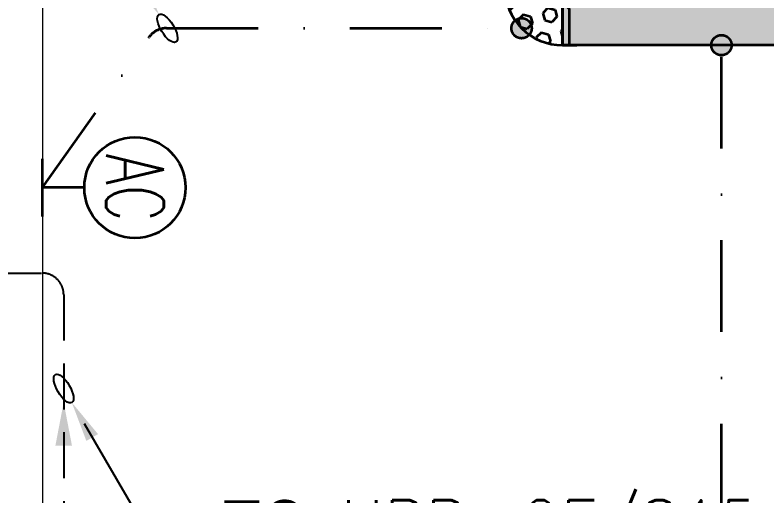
# Model space of a CAD drawing. Header units: inches. Extents: x -12418 to 242017, y -29325 to 19878.
# Drawn here: x 35955 to 38558, y -8708 to -7043 of the extents above; entities that cross this region are included whole.
import ezdxf
from ezdxf import colors
from ezdxf.entities.mleader import LeaderData, LeaderLine
from ezdxf.enums import TextEntityAlignment as Align
from ezdxf.math import Vec2, Vec3

# ---------------------------------------------------------------- set-up
doc = ezdxf.new("R2010")
doc.units = ezdxf.units.IN
doc.header["$LTSCALE"] = 25
doc.header["$MEASUREMENT"] = 0
doc.linetypes.add('DASHDOT', pattern=[25.4, 12.7, -6.35, 0, -6.35])
doc.linetypes.add('HIDDEN', pattern=[9.525, 6.35, -3.175])
doc.layers.get('0').update_dxf_attribs({"color": 8})
for name, color, linetype, lineweight in [('00-Ground Floor$0$Walls', 251, 'Continuous', 5), ('E-LITE-CIRC', 6, 'Continuous', 25), ('E-LITE-CLNG-CNDT', 6, 'DASHDOT', 35), ('E-POWR-CIRC-NUMB', 6, 'Continuous', 25), ('E-POWR-CLNG-CNDT', 6, 'DASHDOT', 35), ('E-POWR-FLOR-CNDT', 6, 'HIDDEN', 25), ('E-POWR-FLOR-CNDT @ 100', 6, 'HIDDEN', 25), ('E-POWR-WALL @ 100', 4, 'Continuous', 35), ('T-CABL-TRAY', 60, 'Continuous', 35)]:
    doc.layers.add(name, color=color, linetype=linetype, lineweight=lineweight)
doc.layers.add('E-POWR-IDEN', color=101, linetype='Continuous')
doc.styles.add('DC_Simplex', font='SIMPLEX.shx', dxfattribs={"width": 0.7})

# ---------------------------------------------------------------- blocks, each defined once
blk = doc.blocks.new('00-Ground Floor')
at = {"layer": '00-Ground Floor$0$Walls'}
blk.add_line((36049.5, -2747.4, 0), (36049.5, -12867.4, 0), dxfattribs=at)
blk = doc.blocks.new('*U12')
blk.add_hatch(color=256).paths.add_polyline_path([(-0.287, 0), (0, -1.5), (0.287, 0)])
blk = doc.blocks.new('ARR0W')
at = {"color": 45}
blk.add_ellipse((0, 0), major_axis=(0.4, 0), ratio=0.4, dxfattribs=at)
at = {"color": 45, "ltscale": 0.5}
blk.add_solid([(-1.4, 0.167), (-0.4, 0), (-1.4, -0.167)], dxfattribs=at)
blk = doc.blocks.new('*U34')
for p, q in [((0, -1), (0, 1)), ((1.45, 0), (0, 0))]:
    blk.add_line(p, q)
blk.add_circle((3.2, 0), 1.75)
at = {"layer": 'E-POWR-CIRC-NUMB', "style": 'DC_Simplex', "width": 0.7, "flags": 8}
blk.add_attdef('CIRCUIT', (3.364, 5.671), '', height=2, rotation=360, dxfattribs=at)
at = {"layer": 'E-POWR-IDEN', "style": 'DC_Simplex', "width": 0.7, "flags": 8}
blk.add_attdef('TYPE', text='', height=2, rotation=270, dxfattribs=at).set_placement((3.2, 0), align=Align.MIDDLE_CENTER)
blk = doc.blocks.new('*U45')
h = blk.add_hatch()
h.set_pattern_fill('HEX', color=253, scale=8, angle=45, style=0)
h.set_pattern_definition([(45, (-3354.247, 1022.73), (-31.1085, 31.1085), [25.4, -50.8]), (165, (-3354.247, 1022.73), (-11.3865, -42.49503), [25.4, -50.8]), (105, (-3336.287, 1040.69), (-42.49503, -11.3865), [25.4, -50.8])])
edge = h.paths.add_edge_path()
edge.add_arc((0, -50), 200, 360, 450)
edge.add_line((0, 150), (0, 0))
edge.add_line((0, 0), (50, -50))
edge.add_line((50, -50), (200, -50))
at = {"color": 0}
for p, q in [((0, 150), (-50, 150)), ((0, 0), (-50, 0)), ((0, 0), (50, -50)), ((50, -50), (50, -100)), ((200, -50), (200, -100))]:
    blk.add_line(p, q, dxfattribs=at)
at = {"color": 253}
for p, q in [((-25, 150), (-25, 25)), ((0, 150), (0, 0)), ((0, 0), (-25, 25)), ((50, -50), (200, -50)), ((50, -50), (75, -75)), ((75, -75), (200, -75))]:
    blk.add_line(p, q, dxfattribs=at)
at = {"color": 0}
blk.add_arc((0, -50), 200, 360, 90, dxfattribs=at)
blk = doc.blocks.new('*U46')
at = {"lineweight": 0}
h = blk.add_hatch(dxfattribs=at)
h.set_pattern_fill('HEX', color=253, scale=8, angle=90, style=0)
h.set_pattern_definition([(90, (5e-10, 4813.436), (-43.99409, 2e-12), [25.4, -50.8]), (210, (5e-10, 4813.436), (21.99705, -38.1), [25.4, -50.8]), (150, (5e-10, 4838.836), (-21.99705, -38.1), [25.4, -50.8])])
h.paths.add_polyline_path([(0, -8633.4), (150, -8633.4), (150, 0), (0, 0)])
at = {"color": 0}
for p in [(150, 0), (0, -8633.4)]:
    blk.add_line(p, (150, -8633.4), dxfattribs=at)
blk = doc.blocks.new('A$C767e6835')
at = {"layer": 'T-CABL-TRAY', "linetype": 'Continuous'}
for name, p, rotation in [('*U45', (17750, -4150, 0), 180), ('*U46', (26383.4, -4150), 270)]:
    blk.add_blockref(name, p, dxfattribs=dict(at, rotation=rotation))

msp = doc.modelspace()

# ---------------------------------------------------------------- hatches: boundary and pattern name
at = {"layer": 'E-POWR-CLNG-CNDT'}
h = msp.add_hatch(color=256, dxfattribs=at)
h.dxf.hatch_style = 1
h.paths.add_polyline_path([(37673.1, -7088.8, 1), (37743.1, -7088.8, 1)])
h = msp.add_hatch(color=256, dxfattribs=at)
h.dxf.hatch_style = 1
h.paths.add_polyline_path([(38365, -7147.4, 1), (38435, -7147.4, 1)])

# ---------------------------------------------------------------- linework, layer by layer
at = {"layer": 'E-POWR-CLNG-CNDT', "elevation": 0}
for points in [[(36049.5, -7640.6), (36417.7, -7120.5, -0.243334), (36478.9, -7088.8), (37708.1, -7088.8)], [(36057.4, -11705.7), (36257.9, -11422.5, -0.243334), (36319.1, -11390.8), (38325, -11390.8, 0.414214), (38400, -11315.8), (38400, -7147.4)]]:
    msp.add_lwpolyline(points, format="xyb", dxfattribs=at)
at = {"layer": 'E-POWR-CLNG-CNDT'}
for centre in [(37708.1, -7088.8, 0), (38400, -7147.4, 0)]:
    msp.add_circle(centre, 35, dxfattribs=at)
at = {"layer": 'E-POWR-FLOR-CNDT'}
msp.add_lwpolyline([(19999.5, -3700.8), (21226.3, -2280.3, -0.148488), (21268, -2267.6), (29784.4, -2267.6, -0.414214), (29859.4, -2342.6), (29859.4, -7861.3, 0.414214), (29934.4, -7936.3), (36047.9, -7936.3, -0.414214), (36122.9, -8011.3), (36122.9, -9137.3)], format="xyb", dxfattribs=at)

# ---------------------------------------------------------------- block references
at = {"layer": 'E-LITE-CLNG-CNDT'}
msp.add_blockref('00-Ground Floor', (0, 0), dxfattribs=at)
at = {"layer": 'E-POWR-FLOR-CNDT'}
msp.add_blockref('A$C767e6835', (20099.5, -2847.4, 0), dxfattribs=at)
at = {"layer": 'E-POWR-FLOR-CNDT @ 100', "xscale": 100, "yscale": 100, "zscale": 100, "rotation": 180}
msp.add_blockref('*U12', (36122.9, -8533.9, 0), dxfattribs=at)
at = {"layer": 'E-POWR-WALL @ 100', "xscale": 100, "yscale": 100, "zscale": 100}
msp.add_blockref('*U34', (36049.5, -7640.6, 0), dxfattribs=at).add_auto_attribs({'TYPE': 'AC'})

# ---------------------------------------------------------------- leaders
at = {"layer": 'E-LITE-CIRC'}
ml = msp.add_multileader_mtext('Standard', dxfattribs=at)
ml.set_content('{\\Fdc_el_romans|c0;\\W0.8;TO\\Fromans|c0; \\Fsimplex|c0;PP-G\\Fdc_el_romans|c0;F\\Fsimplex|c0;/M30}', color=256, style='DC_Simplex')
ml.set_leader_properties()
ml.set_arrow_properties(name='ARR0W')
ml.build(insert=Vec2(0, 0))
ml.multileader.update_dxf_attribs({"dogleg_length": 200, "arrow_head_size": 140, "scale": 100})
ctx = ml.context
ctx.base_point, ctx.scale, ctx.char_height, ctx.arrow_head_size, ctx.landing_gap_size, ctx.plane_origin, ctx.plane_x_axis, ctx.plane_y_axis = Vec3(33426.6, -5829, 0), 100, 200, 140, 140, Vec3(46637.3, -11840.4, 0), Vec3(1, 0.000001, 0), Vec3(-0.000001, 1, 0)
ctx.text_align_type = 2
notes = []
notes.append((ctx, [(1, (1, 1, 0), (35705, -5829, 0), (-1, -0.000001, 0), 108.8, [(0, [(36482.1, -7088.8, 0)], 0, [])])]))
ctx.mtext.insert, ctx.mtext.text_direction, ctx.mtext.rotation, ctx.mtext.alignment, ctx.mtext.flow_direction = Vec3(35456.2, -5695.7, 0), Vec3(1, 0.000001, 0), 0.000001, 3, 5
ml = msp.add_multileader_mtext('Standard', dxfattribs=at)
ml.set_content('{\\Fdc_el_romans|c0;\\W0.8;TO\\Fromans|c0; \\Fsimplex|c0;UPP-GF/S15}', color=256, style='DC_Simplex')
ml.set_leader_properties()
ml.set_arrow_properties(name='ARR0W')
ml.build(insert=Vec2(0, 0))
ml.multileader.update_dxf_attribs({"dogleg_length": 200, "arrow_head_size": 140, "scale": 100})
ctx = ml.context
ctx.base_point, ctx.scale, ctx.char_height, ctx.arrow_head_size, ctx.landing_gap_size, ctx.plane_origin, ctx.plane_x_axis, ctx.plane_y_axis = Vec3(36534.6, -8856.1, 0), 100, 200, 140, 140, Vec3(49174.7, -13843.4, 0), Vec3(1, 0.000001, 0), Vec3(-0.000001, 1, 0)
notes.append((ctx, [(0, (1, 1, 0), (36425.8, -8856.1, 0), (1, 0.000001, 0), 108.8, [(0, [(36122.9, -8336.3, 0)], 0, [])])]))
ctx.mtext.insert, ctx.mtext.text_direction, ctx.mtext.rotation, ctx.mtext.flow_direction = Vec3(36674.6, -8722.8, 0), Vec3(1, 0.000001, 0), 0.000001, 5
for ctx, leaders in notes:
    for number, flags, end, landing, length, lines in leaders:
        leader = LeaderData()
        leader.index, (leader.has_last_leader_line, leader.has_dogleg_vector, leader.attachment_direction) = number, flags
        leader.last_leader_point, leader.dogleg_vector, leader.dogleg_length = Vec3(end), Vec3(landing), length
        for number, points, colour, breaks in lines:
            line = LeaderLine()
            line.index, line.vertices, line.color, line.breaks = number, Vec3.list(points), colors.encode_raw_color(colour), breaks
            leader.lines.append(line)
        ctx.leaders.append(leader)

doc.saveas('drawing.dxf')
